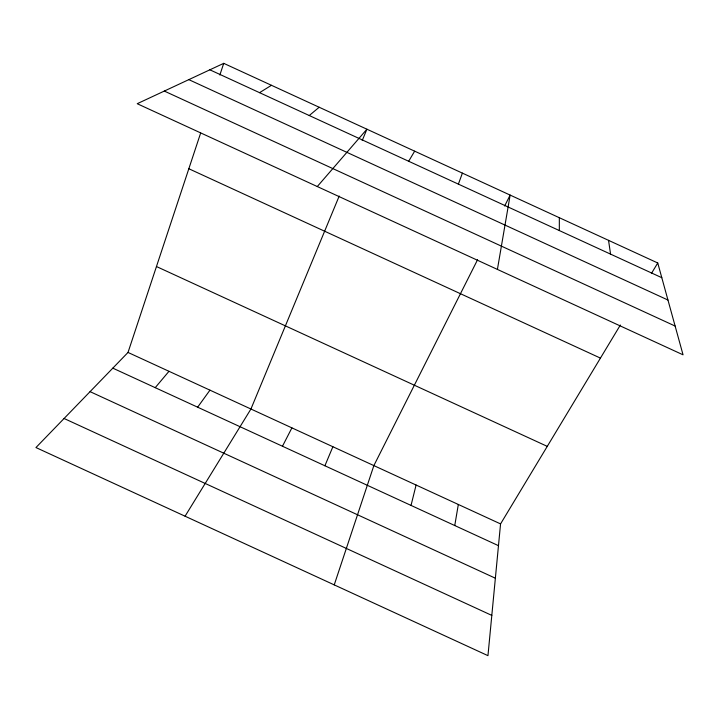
<?xml version="1.0" encoding="UTF-8"?>
<svg xmlns="http://www.w3.org/2000/svg" width="719" height="719" viewBox="0 0 719 719"><rect width="100%" height="100%" fill="white"/><g stroke="black" fill="none" stroke-linecap="round" stroke-linejoin="round"><path stroke-width="1.08" d="M559.328 230.565L559.337 217.713M620.362 325.033L500.559 523.908L487.958 655.656L35.95 447.551L128.018 352.445L200.619 133.141M454.759 525.544L458.327 504.468M497.413 269.409L510.139 195.092L504.639 206.002M411.034 505.421L416.094 485.028M219.861 75.01L223.726 63.344L657.75 262.983L683.05 354.818L137.221 103.707L223.726 63.344M334.236 584.88L373.862 465.597L477.587 259.703M458.38 184.127L462.398 173.126M339.206 196.044L250.931 409.012L185.071 516.206M362.232 140.502L366.915 129.204L317.286 186.545M324.898 465.768L332.888 446.733M282.468 446.238L291.905 427.877M408.671 161.263L414.656 151.17M651.405 273.508L657.75 262.983M197.635 407.197L209.957 390.156M155.223 387.667L168.983 371.301M309.26 115.534L319.182 107.248M259.559 92.67L271.449 85.3M209.867 69.815L661.804 277.696M188.818 79.638L667.96 300.039M164.318 91.07L675.123 326.049M188.836 168.74L600.437 358.107M156.463 266.533L547.267 446.373M128.018 352.445L500.559 523.908M112.811 368.146L498.474 545.667M90.073 391.648L495.364 578.211M64.081 418.494L491.814 615.401M608.544 240.344L610.566 254.131"/></g></svg>
